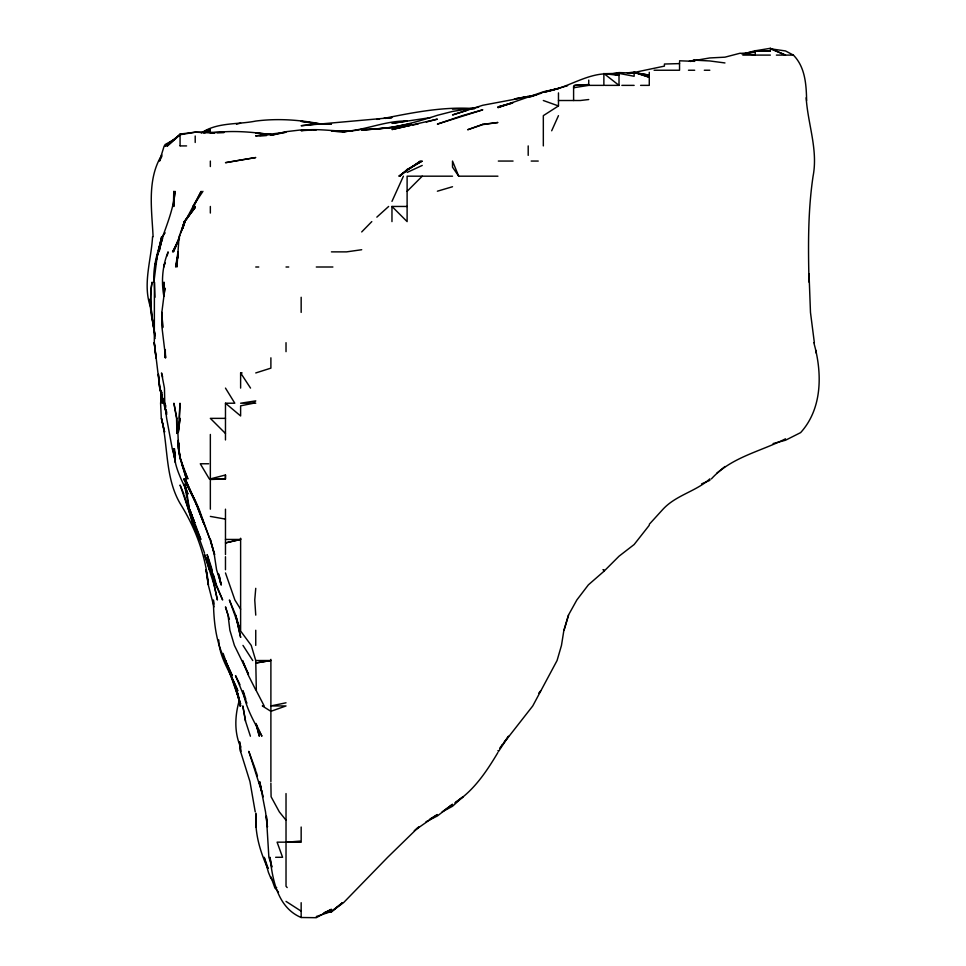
<?xml version="1.0" encoding="UTF-8"?>
<svg xmlns="http://www.w3.org/2000/svg" width="966" height="966" viewBox="0 0 966 966"><rect width="100%" height="100%" fill="white"/><g stroke="black" fill="none" stroke-linecap="round" stroke-linejoin="round"><path stroke-width="1.45" d="M218.739 639.89C219.282 658.365 231.514 673.93 237.805 690.799L230.826 675.669L225.476 660.527L232.263 675.669L225.332 660.527C215.587 641.774 213.691 620.752 213.389 599.983L213.981 604.112M163.966 295.898L164.015 282.144L163.809 295.898C161.177 281.191 162.445 265.747 168.12 251.872L167.166 255.857M165.331 349.559L165.234 357.818L165.029 349.656M809.013 282.144C808.192 246.777 807.83 211.312 813.082 176.186C818.19 149.67 807.817 123.998 806.175 97.759M267.775 868.301C259.842 851.215 254.469 832.233 256.075 813.263M179.459 418.363L179.99 403.22L178.36 432.116L180.074 418.363L177.949 433.493L178.505 448.635L180.074 457.498L178.843 448.635L179.193 443.128M225.332 478.907L225.476 474.994L210.346 478.907L210.346 434.446M161.298 392.22L160.803 403.22L161.757 392.22M177.237 262.873L176.947 267.002L179.06 236.73L184.53 221.6L181.85 230.174M177.515 258.743L177.998 251.872L175.643 267.002L178.215 254.626M240.075 701.702L239.761 705.941L237.841 693.552M255.749 588.33L254.758 599.983L255.749 615.125M161.648 392.22L160.597 403.22L161.31 418.363L164.606 432.116L161.503 418.363C168.301 446.678 164.981 477.289 180.074 503.443C195.555 528.136 205.746 555.74 208.415 584.853L206.024 569.723L208.258 584.853L213.969 606.865M152.556 236.73C151.264 260.603 142.014 285.381 151.131 308.722M163.954 295.958L164.932 288.049L161.841 312.404L162.735 327.546L161.902 312.404L161.998 327.546L165.633 357.818L165.162 349.656M156.854 258.743L153.896 282.144C151.952 249.844 172.636 222.615 175.003 191.328L173.409 206.458L173.771 191.328L173.965 206.458M157.373 255.99L157.893 253.249L154.765 267.002L157.844 253.249M270.891 659.355L270.649 660.527L255.749 663.014L270.891 660.527L270.891 781.615M183.588 225.73L184.494 221.6L195.204 206.458L186.571 219.27M239.314 700.29C234.883 715.649 234.074 732.192 240.619 747.104M162.529 236.73L159.028 251.872L162.481 236.73L164.932 232.649L163.133 235.716M182.526 228.471L184.494 221.6L195.204 207.497L184.24 221.6L180.908 233.035M564.084 630.255L568.576 615.125M164.196 145.914L159.523 161.056L161.926 156.154M182.803 228.471L185.001 221.6L182.538 228.411M158.605 250.496L162.735 238.107M391.967 201.387L403.402 176.186M180.074 235.209L173.421 251.872L179.471 238.107M551.683 130.784L558.469 115.642M194.251 205.444L201.145 191.328L185.641 220.333M179.447 237.998L172.576 251.872L176.319 245.69M649.273 525.263L634.143 544.522L619.013 556.223L603.871 571.365L588.379 584.853L576.835 599.983L568.431 615.125L563.89 630.255L561.475 645.397L557.068 660.527L532.761 705.941L502.127 745.1M161.89 154.922C146.735 179.265 151.855 209.562 153.087 236.73M497.925 752.49C486.574 771.472 473.859 790.647 454.889 802.831M202.945 191.328L192.802 206.458M499.688 748.252L502.344 744.629M504.119 742.226L508.539 736.213L498.613 751.343L497.925 750.654M538.762 693.129L540.682 690.799M649.273 524.309L663.038 509.179C676.14 495.075 695.701 491.573 709.817 478.907L709.817 480.356L701.57 483.906M361.707 231.937L371.801 221.6M407.109 191.328L422.239 176.186M210.346 132.849L195.204 132.197L180.074 134.745L164.932 145.914L167.42 145.914L180.074 134.057L195.204 132.197L224.1 132.427M711.399 478.907C730.791 457.341 760.532 451.52 785.503 438.818M376.837 217.145L388.646 206.458M167.42 145.914L180.074 134.781M324.552 912.592L331.435 912.025L342.459 902.703L331.435 911.433L316.293 916.541M716.808 473.195L724.959 466.53M416.382 828.828L418.713 827.029L387.68 857.289L343.522 902.703L331.435 911.433L327.305 911.94M414.305 830.639L437.381 814.555L429.81 819.108M456.024 801.961L463.028 796.757L452.511 806.26L442.138 811.887L452.511 804.267L437.381 815.968L426.03 821.728M404.754 171.9L398.886 176.186L420.476 161.056L408.328 169.352M558.469 92.893L558.469 105.946L543.327 115.642L543.327 145.914M164.932 145.914L171.248 141.966M201.326 132.994C217.205 122.042 237.66 124.759 255.749 121.064C277.954 118.202 300.04 119.856 321.799 124.155M175.027 139.152L164.932 144.634L164.932 145.721M323.864 912.918L331.435 909.296L316.293 917.7L301.163 917.507C277.665 907.654 272.509 879.99 270.021 857.289L270.891 862.288M407.109 172.443L422.239 165.428M690.557 61.51L694.687 59.952M691.934 61.16L694.687 60.17L709.817 60.955L724.959 62.947M204.84 132.74L210.346 130.784L203.464 132.946M205.794 130.784L210.346 129.166L205.613 130.784M529.573 97.168L541.95 92.978M467.653 110.148L452.511 114.942L482.783 105.258L533.703 95.706M255.749 372.948L270.891 368.143L270.891 357.818M437.381 191.208L452.511 186.74M544.703 92.108L567.585 85.72M744.218 53.77L755.231 50.679L770.361 51.234L770.361 48.3L755.231 50.787L770.361 51.234M236.489 124.24L240.619 123.105M773.114 443.563L785.503 440.242L800.633 432.611C822.658 408.316 822.295 372.502 813.795 342.676M426.368 122.03L437.381 119.144L391.967 129.529L405.732 126.461M511.678 103.338L497.925 106.912L513.055 102.577L497.925 107.612L543.327 91.782L558.469 88.498L543.327 92.12C569.276 88.872 592.001 67.946 619.013 75.36L603.871 73.694L619.013 73.392L634.143 76.278L634.143 72.064L627.26 72.909M634.143 72.064L649.273 77.244L634.143 72.474L664.415 66.123L664.415 64.022L679.545 63.599M536.444 94.922L514.431 98.967L528.197 96.431M745.595 53.722L755.231 51.596L755.231 54.772L740.089 53.227L724.959 57.175L709.817 57.948L696.063 60.266M286.021 702.801L270.891 705.941L286.021 705.941L270.891 711.326L262.317 705.941L264.177 705.941L256.34 690.799L255.749 660.527L251.232 645.397L240.619 631.027L240.619 538.243L240.486 539.451L225.476 542.916L240.619 539.451L225.476 539.451M689.181 61.281L694.687 60.17L694.687 61.365L679.545 60.786M391.967 127.79L411.238 123.914M407.109 126.148L409.862 125.604M412.615 125.049L418.121 123.95M612.13 73.851L619.013 72.571L634.143 73.138L628.637 73.428M343.811 131.907L331.435 130.978C357.432 134.516 381.28 120.484 407.109 121.016L391.967 123.358L430.498 117.611M741.465 53.673L755.231 51.596M376.837 119.386L379.59 118.999M383.719 118.407C413.605 112.454 443.829 106.405 474.535 108.615L452.511 109.11M478.653 107.202L452.511 111.44L437.381 115.304C412.832 123.358 387.789 130.132 361.707 129.251C341.662 134.117 321.316 127.186 301.163 130.676L310.786 130.096M361.707 249.723L346.565 251.872L331.435 251.872M614.883 73.935L619.013 73.392L619.013 85.37L604.801 85.37M385.096 118.407L391.967 117.586L301.163 125.713L316.293 124.046L331.435 123.745L316.293 123.793L301.163 121.318L321.799 124.131M346.565 131.436L342.435 131.931L352.457 130.784M588.741 99.534L580.361 100.512L558.469 100.512M255.749 135.916L286.021 132.221L270.891 135.312L286.021 131.69L301.163 129.891L316.293 129.77L313.539 129.939M351.902 130.784L334.453 130.784M575.024 85.37L588.741 84.573L588.741 80.106M588.741 84.573L574.335 85.37L573.599 87.737L588.741 85.37L603.871 85.37L603.871 73.501L619.013 85.37M214.476 132.958L210.346 133.163C230.488 130.144 250.846 131.738 270.891 134.709M217.229 132.813L224.1 132.463M259.878 135.723L266.761 135.409L255.749 135.735M225.476 474.994L225.476 478.907L210.346 479.51L210.346 509.179M316.293 124.022L331.435 123.745M316.293 267.002L332.896 267.002M742.806 55.098L755.231 55.098M755.895 55.098L770.361 55.098M776.386 55.098L793.4 55.098C805.258 67.173 806.284 84.573 806.622 100.512M654.091 70.24L679.545 70.24L679.545 61.812M688.468 70.24L694.687 70.24M704.311 70.24L709.817 70.24M621.862 85.37L634.143 85.37M640.603 85.37L649.273 85.37L649.273 72.269M204.985 130.784L207.666 130.784M180.074 145.914L186.571 145.914M498.323 161.056L513.055 161.056M531.179 161.056L538.243 161.056M452.511 176.186L407.109 176.186L407.109 221.6L391.967 206.458L407.109 206.458M458.693 176.186L452.511 161.056L452.511 167.166L458.693 176.186L497.925 176.186M255.749 267.002L258.767 267.002M286.021 267.002L288.737 267.002M240.619 388.09L240.619 372.948L242.128 372.948M225.476 439.953L225.476 403.22L234.81 403.22L225.476 388.09M255.749 403.22L240.619 403.22L255.749 400.878L253.587 403.22L240.619 405.829L240.619 415.96L225.476 403.22M225.476 418.363L210.346 418.363L225.476 433.493M208.668 463.765L200.276 463.765L209.308 478.907M210.346 478.907L225.476 478.907M602.929 569.723L603.871 569.723L603.871 571.365M255.749 660.527L270.891 660.527M275.648 857.289L282.567 857.289L277.097 842.159L301.163 842.159L286.021 842.267L301.163 841L301.163 827.029M270.891 876.826L274.755 887.561L276.687 887.561M265.384 134.214L270.891 134.238L255.749 133.054L269.514 134.697M771.737 48.976L785.503 50.944L793.4 55.098M634.143 72.679L649.273 75.143L634.143 72.474M210.346 516.412L225.476 519.116M543.327 100.512L558.469 105.946M771.737 49.363L785.503 55.098L770.361 48.3M301.163 911.155L286.021 901.399M272.774 880.364L270.891 878.311L268.451 872.431L264.177 857.289L268.125 868.301M287.18 887.561L286.021 886.208L286.021 793.569M274.755 887.561L278.51 892.161M286.021 820.206L279.331 811.887L271.096 796.757L270.891 783.209M240.619 372.948L250.532 388.09M242.973 645.397L252.73 660.527M240.619 609.196L234.883 599.983L225.476 572.947M194.54 499.096L183.733 478.907L195.204 501.294L185.17 478.907L198.706 509.179L184.421 478.907L195.204 501.752L204.152 524.309L198.404 509.179L210.008 539.451L199.068 509.179M239.979 684.713L235.535 675.669L246.922 703.188M256.364 724.548L261.919 736.213C254.022 721.795 245.545 707.341 243.07 690.799L245.811 699.058M195.204 524.236L200.831 539.451L194.42 524.309L189.674 509.179L194.709 522.932L189.3 509.179L184.313 484.413L187.223 494.037L185.629 487.154M255.749 689.953L248.552 675.669L242.502 660.527L248.516 674.292L234.4 645.397L229.884 630.255L228.024 615.125L225.476 606.877L229.413 619.254M195.204 500.352L198.513 507.911M199.165 539.451L192.814 524.309L184.301 495.413M183.866 494.037L180.074 485.041L193.574 524.309M235.112 613.748L229.401 599.983L240.256 630.255L235.68 615.125L240.619 637.258L235.68 615.125M180.074 458.198L187.899 478.907C182.32 466.844 177.406 453.911 178.324 440.375M216.384 584.853L222.639 599.983L215.78 584.853L207.122 554.581L209.888 562.767M189.3 509.179L194.673 522.872M255.749 770.397L248.793 751.343L263.332 796.757M199.443 539.451L195.204 527.05L204.55 553.204M187.259 495.413L189.384 509.179L194.673 522.932M225.476 660.527L240.619 704.021L231.755 677.045M223.122 653.39L230.826 675.669M184.615 484.413L187.935 494.037C181.632 479.498 172.902 465.129 174.399 448.635L175.377 455.517L173.735 448.635L175.269 456.882M205.999 557.334L210.25 569.723M270.891 863.169L268.874 857.289L266.362 816.016L267.437 827.029L265.529 811.887L259.637 781.615L261.303 788.498M240.619 751.343L239.568 741.719L240.522 751.343L249.965 781.615L255.229 811.887M189.384 509.179L194.335 524.309M204.732 554.581L209.622 569.723L206.905 560.087M245.509 721.071L242.828 705.941L245.497 721.071L250.399 736.213M204.43 554.581L214.09 584.853L217.41 599.983L212.677 578.091M261.17 788.498L258.973 781.615L262.112 792.627L259.142 781.615M210.346 540.803L214.633 554.581L210.346 539.451L214.283 554.581L216.565 569.723L221.299 584.853L218.473 573.84L220.997 584.853L219.584 576.593M181.668 463.765L186.402 478.907L180.69 458.778M210.346 564.132L212.073 569.723M211.228 569.723L215.841 584.853L210.346 566.33M256.171 771.798L257.439 776M210.733 571.329L211.904 575.386M213.643 575.217L215.986 583.476M162.65 377.018L161.515 372.948L164.449 388.09L164.775 403.22L166.647 418.363L172.226 448.635L175.196 459.635M165.717 405.974L164.932 403.22L165.705 407.35M256.147 724.693L259.323 736.213L256.111 723.486M236.489 690.799L240.619 705.941L236.936 690.799L240.389 705.941L237.962 693.552M184.434 484.413L187.054 494.037M162.24 396.35L162.88 403.22L160.03 388.09L163.701 403.22L159.716 388.09L158.4 374.325L159.776 388.09L166.587 414.438M163.701 403.22L159.776 388.09L154.319 342.676L154.415 282.144L154.958 297.274M164.932 407.314L166.587 414.221M271.192 864.498L271.796 867.142M175.365 459.635L172.866 448.635L175.389 462.388L173.88 452.764M271.192 863.737L271.796 866.635M180.074 456.278L178.553 448.635L178.372 440.375M166.224 410.103L166.732 412.856M814.35 342.676L810.474 312.404L809.037 273.885M151.094 307.985L149.802 299.146L150.877 312.404L154.946 334.429M155.14 335.806C151.904 318.08 148.861 300.148 152.109 282.144C148.378 301.102 152.894 319.794 155.067 338.559M815.775 350.247L815.775 352.771M573.599 86.252L573.599 100.512M528.197 145.914L528.197 155.369M391.967 206.458L391.967 221.6M301.163 297.274L301.163 312.404M301.163 902.703L301.163 917.507M286.021 342.676L286.021 351.66M255.749 630.255L255.749 645.397M255.749 814.229L255.749 827.029M240.619 745.837L240.619 751.705M225.476 509.179L225.476 554.581M225.476 556.73L225.476 569.723M210.346 161.056L210.346 166.538M210.346 206.458L210.346 213.051M195.204 136.013L195.204 142.473M180.074 134.057L180.074 145.709M149.802 302.443L149.802 305.039M161.672 236.73L158.472 250.496L161.672 236.73M164.932 263.054L163.677 267.002L164.932 263.054M407.109 169.473L399.779 176.186L407.109 169.871L422.239 161.056L407.109 169.473M482.783 124.312L467.653 129.734L482.783 124.602L497.925 122.501L482.783 124.312M462.376 115.642L437.381 124.095L482.783 109.81L462.376 115.642M407.109 124.493L391.967 127.609L361.707 130.156L391.967 127.415L407.109 124.493M240.619 160.03L225.476 162.686L255.749 157.543L240.619 160.03M176.814 418.363L173.916 403.22L176.561 418.363L176.899 433.493L176.814 418.363M156.009 357.818L154.222 342.676L156.009 357.818"/></g></svg>
